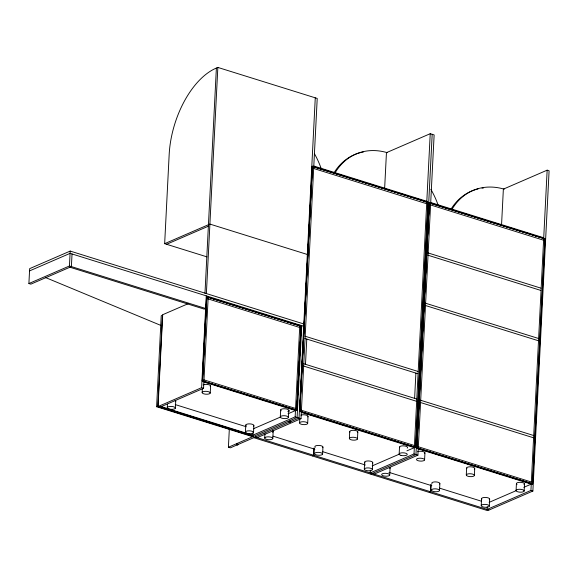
<?xml version="1.0" encoding="UTF-8"?>
<svg xmlns="http://www.w3.org/2000/svg" width="578" height="578" viewBox="0 0 578 578"><rect width="100%" height="100%" fill="white"/><g stroke="black" fill="none" stroke-linecap="round" stroke-linejoin="round"><path stroke-width="0.87" d="M72.033 253.959L71.39 266.595L30.851 284.152L28.9 283.545L29.659 268.64L70.198 251.076L303.811 323.969M28.9 283.545L69.447 265.981L70.198 251.076M206.938 256.87L164.658 243.678L169.166 154.615A72.445 39.586 -72.7 0 1 215.977 68.233L217.841 67.424L317.221 98.433L300.994 418.696L257.203 437.662M156.616 406.724L161.226 315.761L162.685 315.126L158.076 406.088L156.616 406.724L203.926 421.485L205.385 420.849L158.076 406.088M253.309 436.448L157.83 406.652L162.483 314.808L188.096 303.717M167.273 407.613L167.447 404.138M175.372 408.155A4.06 1.452 2.9 0 0 169.52 406.5A4.06 1.452 2.9 0 0 169.072 408.993A4.06 1.452 2.9 0 0 175.372 408.155L175.726 401.204M204.973 293.306L216.382 68.059M157.83 406.652L201.614 387.686L206.267 295.842M206.382 293.566L217.841 67.424M202.264 381.018L206.534 296.745L301.174 326.093L296.911 410.366L202.264 381.018L296.846 410.264L301.109 326.151L206.837 296.738L202.336 380.96M206.78 296.644L202.51 380.909L296.911 410.366M202.582 380.851L206.837 296.738M202.141 392.505L202.314 389.03M159.774 407.266L203.564 388.3L208.217 296.449L206.563 297.164M210.24 393.047A4.06 1.452 2.9 0 0 204.388 391.4A4.06 1.452 2.9 0 0 203.94 393.885A4.06 1.452 2.9 0 0 210.24 393.047L210.594 386.104M315.27 97.827L299.043 418.089L230.362 447.834L228.411 447.228L229.321 429.223M245.433 431.997L245.787 425.047M252.94 432.835L252.817 435.205L161.233 406.63M253.532 432.539A4.06 1.452 2.9 0 0 247.68 430.892A4.06 1.452 2.9 0 0 247.232 433.377A4.06 1.452 2.9 0 0 253.532 432.539L253.886 425.589M264.702 438.008L264.919 433.666M272.802 438.55A4.06 1.452 2.9 0 0 266.949 436.903A4.06 1.452 2.9 0 0 266.501 439.388A4.06 1.452 2.9 0 0 272.802 438.55L273.156 431.6M280.301 416.897L280.655 409.947M288.4 417.439A4.06 1.452 2.9 0 0 282.548 415.784A4.06 1.452 2.9 0 0 282.1 418.277A4.06 1.452 2.9 0 0 288.4 417.439L288.754 410.488M251.358 435.841L295.148 416.875L299.801 325.024M296.666 410.467L300.936 326.202L206.534 296.745M301.752 325.631L297.099 417.482L228.411 447.228M299.693 411.413L312.416 166.312L299.693 411.413L415.77 447.451L428.19 202.358L312.358 166.211L299.939 411.312L415.77 447.451M299.765 411.355L312.171 166.413L428.19 202.358M299.57 422.908L299.787 418.566M305.487 364.328L306.774 339.062M307.669 423.45A4.06 1.452 2.9 0 0 301.817 421.796A4.06 1.452 2.9 0 0 301.369 424.288A4.06 1.452 2.9 0 0 307.669 423.45L308.023 416.5M255.476 437.12L254.017 437.756L312.149 455.89L313.608 455.262L313.97 448.066M371.957 473.461L370.498 474.097L312.366 455.963L313.825 455.327L314.186 448.131M322.596 454.091A4.06 1.452 2.9 0 0 316.751 452.437A4.06 1.452 2.9 0 0 316.296 454.922A4.06 1.452 2.9 0 0 322.596 454.091L322.95 447.141M349.365 438.442L349.719 431.499M357.464 438.984A4.06 1.452 2.9 0 0 351.619 437.336A4.06 1.452 2.9 0 0 351.171 439.822A4.06 1.452 2.9 0 0 357.464 438.984L357.818 432.041M364.299 469.083L364.646 462.133M370.361 470.225L370.223 472.927L414.014 453.961L417.908 455.175L434.136 134.912L430.234 133.691L386.451 152.657L384.673 187.742M372.398 469.625A4.06 1.452 2.9 0 0 366.546 467.978A4.06 1.452 2.9 0 0 366.098 470.463A4.06 1.452 2.9 0 0 372.398 469.625L372.745 462.675M389.716 475.029A4.06 1.452 2.9 0 0 383.864 473.382A4.06 1.452 2.9 0 0 383.416 475.867A4.06 1.452 2.9 0 0 389.716 475.029L390.071 468.079M399.167 453.983L399.514 447.032M414.614 398.372L415.893 373.106M414.014 453.961L430.234 133.691M415.531 447.553L427.944 202.459M432.185 134.306L415.958 454.568L372.174 473.534M416.608 447.892L429.273 202.69L545.105 238.837L532.685 483.93L416.608 447.892L532.381 483.938M416.68 447.834L429.331 202.791L416.926 447.733L532.685 483.93M416.854 447.791L429.273 202.69M424.584 459.929A4.06 1.452 2.9 0 0 418.732 458.275A4.06 1.452 2.9 0 0 418.284 460.767A4.06 1.452 2.9 0 0 424.584 459.929L424.938 452.979M372.391 473.599L370.931 474.235L429.064 492.369L430.523 491.741L430.885 484.545M488.872 509.94L487.413 510.576L429.281 492.442L430.74 491.806L431.101 484.61M439.511 490.57A4.06 1.452 2.9 0 0 433.666 488.916A4.06 1.452 2.9 0 0 433.218 491.401A4.06 1.452 2.9 0 0 439.511 490.57L439.865 483.62M466.28 474.921L466.634 467.978M474.379 475.463A4.06 1.452 2.9 0 0 468.534 473.815A4.06 1.452 2.9 0 0 468.086 476.301A4.06 1.452 2.9 0 0 474.379 475.463L474.733 468.52M481.214 505.562L481.561 498.612M487.276 506.704L487.138 509.406L530.929 490.44L532.873 491.047L549.1 170.777L547.149 170.17L503.366 189.136L501.538 225.124M489.313 506.104A4.06 1.452 2.9 0 0 483.461 504.457A4.06 1.452 2.9 0 0 483.013 506.942A4.06 1.452 2.9 0 0 489.313 506.104L489.66 499.154M516.082 490.462L516.429 483.511M524.181 491.004A4.06 1.452 2.9 0 0 518.329 489.349A4.06 1.452 2.9 0 0 517.881 491.842A4.06 1.452 2.9 0 0 524.181 491.004L524.528 484.053M530.929 490.44L547.149 170.17M532.446 484.032L544.859 238.938M29.543 270.909L70.082 253.352L303.696 326.238M164.658 243.678L209.901 224.083L307.337 254.479M166.608 244.284L208.737 226.041M425.162 201.997L426.81 201.281L313.796 166.023M301.174 326.093L296.846 410.264M545.105 238.837L429.086 202.892M287.945 411.587L289.592 410.879M253.33 428.804L280.597 416.998M288.032 413.776L295.466 410.553L203.882 381.979M372.196 465.89L399.463 454.084M406.898 450.862L414.332 447.639L301.311 412.381M415.466 447.459L300.011 411.254M374.125 474.141L417.908 455.175M489.111 502.369L516.378 490.563M523.812 487.341L531.247 484.118L418.226 448.86M532.873 491.047L489.089 510.013L430.74 491.806M430.711 202.502L543.725 237.76M312.113 166.32L428.117 202.408M429.028 202.799L545.032 238.887M313.435 168.4L426.456 203.666M430.35 204.879L543.371 240.145M427.922 252.889L540.936 288.147M427.807 255.165L540.82 290.423M425.372 303.168L538.393 338.433M425.256 305.444L538.277 340.709M207.856 298.826L299.44 327.401M304.938 336.179L417.952 371.437M304.823 338.448L417.836 373.713M69.447 265.981L205.631 308.479L204.171 309.107L69.931 267.224M303.544 363.721L416.557 398.979M420.459 400.2L533.472 435.458M303.428 365.99L416.442 401.255M420.343 402.469L533.357 437.734M203.759 379.811L295.344 408.386M301.189 410.214L414.202 445.472M418.104 446.693L531.117 481.951M201.614 387.686L203.564 388.3M295.148 416.875L300.994 418.696M175.25 404.586L246.293 426.752M272.939 436.152L314.894 449.243M322.596 451.649L365.404 465.008M388.994 472.363L431.809 485.722M439.511 488.128L481.467 501.22M255.259 437.055L313.608 455.262M313.825 455.327L430.523 491.741M45.33 277.462L160.821 325.4M175.134 400.323A4.06 1.452 2.9 0 1 175.466 401.616M203.088 384.919A4.06 1.452 2.9 0 1 208.514 384.652A4.06 1.452 2.9 0 1 210.175 386.639M246.018 425.646A4.06 1.452 2.9 0 1 250.057 423.884A4.06 1.452 2.9 0 1 253.467 426.123M281.248 410.821A4.06 1.452 2.9 0 1 282.071 409A4.06 1.452 2.9 0 1 287.345 409.231A4.06 1.452 2.9 0 1 288.155 411.131M417.641 451.693A4.06 1.452 2.9 0 1 423.009 451.57A4.06 1.452 2.9 0 1 424.519 453.513M517.021 484.393A4.06 1.452 2.9 0 1 517.845 482.565A4.06 1.452 2.9 0 1 523.119 482.796A4.06 1.452 2.9 0 1 523.935 484.696M466.872 468.57A4.06 1.452 2.9 0 1 470.911 466.807A4.06 1.452 2.9 0 1 474.321 469.047M389.673 467.342A4.06 1.452 2.9 0 1 389.81 468.498M481.799 499.211A4.06 1.452 2.9 0 1 485.838 497.448A4.06 1.452 2.9 0 1 489.248 499.688M432.004 483.678A4.06 1.452 2.9 0 1 435.848 481.9A4.06 1.452 2.9 0 1 439.605 484.032M452.047 209.25A72.712 55.098 66.6 0 1 504.24 189.165M451.035 209.142A72.712 55.098 66.6 0 1 478.1 188.905M482.009 188.146A72.712 55.098 66.6 0 1 483.569 187.944M430.877 189.331A72.712 55.098 66.6 0 1 438.138 205.103M300.957 415.127A4.06 1.452 2.9 0 1 306.087 415.083A4.06 1.452 2.9 0 1 307.763 416.911M399.752 447.632A4.06 1.452 2.9 0 1 403.791 445.862A4.06 1.452 2.9 0 1 407.201 448.109M349.957 432.091A4.06 1.452 2.9 0 1 353.801 430.321A4.06 1.452 2.9 0 1 357.558 432.452M272.563 430.726A4.06 1.452 2.9 0 1 272.556 432.243M365.043 462.877A4.06 1.452 2.9 0 1 368.526 460.948A4.06 1.452 2.9 0 1 372.492 463.094M315.248 447.343A4.06 1.452 2.9 0 1 318.919 445.421A4.06 1.452 2.9 0 1 322.538 447.675M335.132 172.771A72.712 55.098 66.6 0 1 387.325 152.686M334.12 172.663A72.712 55.098 66.6 0 1 363.519 151.927M314.374 153.575A72.712 55.098 66.6 0 1 321.224 168.624M236.409 444.706L237.825 444.981L236.445 444.07L238.057 444.121L236.424 444.677M289.123 421.875L290.532 422.15L289.152 421.239L290.763 421.29L289.13 421.846M205.819 420.986L204.359 421.615L251.668 436.376L253.128 435.747L205.819 420.986M400.966 455.363A4.06 1.452 2.9 0 0 407.266 454.525A4.06 1.452 2.9 0 0 401.414 452.87A4.06 1.452 2.9 0 0 400.966 455.363"/></g></svg>
